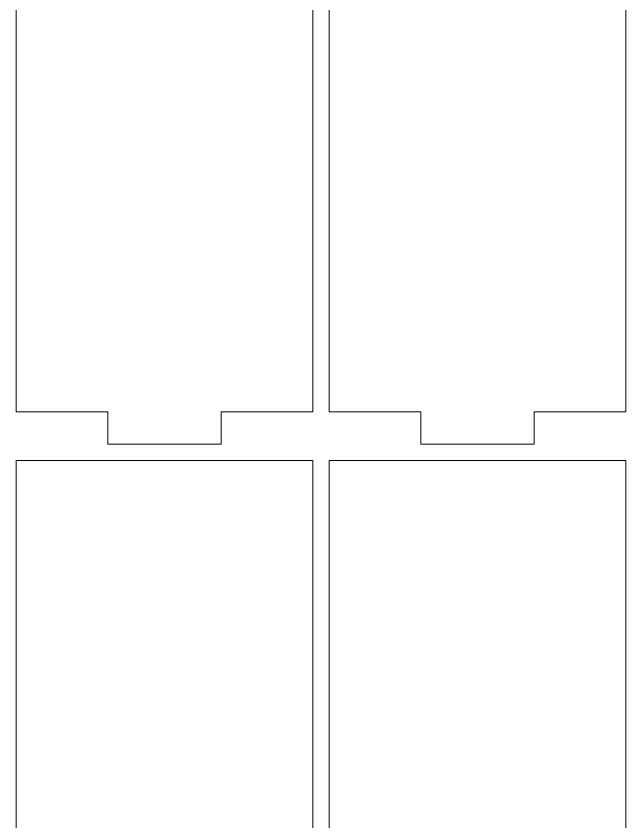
# Model space of a CAD drawing. Header units: millimetres. Extents: x -538 to 538, y -357 to 358.
# Drawn here: x -242.1 to -129.1, y -91.3 to 58.1 of the extents above; entities that cross this region are included whole.
import ezdxf

# ---------------------------------------------------------------- set-up
doc = ezdxf.new("R2010")
doc.units = ezdxf.units.MM
doc.header["$MEASUREMENT"] = 0
doc.layers.add('Layer 1', color=7, linetype='Continuous')

msp = doc.modelspace()

# ---------------------------------------------------------------- linework, layer by layer
at = {"layer": 'Layer 1', "color": 250, "lineweight": 20}
for points, knots in [([(-242.1143, 224.7259), (-242.1143, 224.7259), (-242.1143, -15.2741), (-242.1143, -15.2741), (-242.1143, -15.2741), (-242.1143, -15.2741), (-225.1143, -15.2741), (-225.1143, -15.2741), (-225.1143, -15.2741), (-225.1143, -15.2741), (-225.1143, -21.2741), (-225.1143, -21.2741), (-225.1143, -21.2741), (-225.1143, -21.2741), (-204.1143, -21.2741), (-204.1143, -21.2741), (-204.1143, -21.2741), (-204.1143, -21.2741), (-204.1143, -15.2741), (-204.1143, -15.2741), (-204.1143, -15.2741), (-204.1143, -15.2741), (-187.1143, -15.2741), (-187.1143, -15.2741), (-187.1143, -15.2741), (-187.1143, -15.2741), (-187.1143, 224.7259), (-187.1143, 224.7259), (-187.1143, 224.7259), (-187.1143, 224.7259), (-204.1143, 224.7259), (-204.1143, 224.7259), (-204.1143, 224.7259), (-204.1143, 224.7259), (-204.1143, 227.7259), (-204.1143, 227.7259), (-204.1143, 227.7259), (-204.1143, 227.7259), (-225.1143, 227.7259), (-225.1143, 227.7259), (-225.1143, 227.7259), (-225.1143, 227.7259), (-225.1143, 224.7259), (-225.1143, 224.7259), (-225.1143, 224.7259), (-225.1143, 224.7259), (-242.1143, 224.7259), (-242.1143, 224.7259)], [0, 0, 0, 0, 0.07692308, 0.07692308, 0.07692308, 0.07692308, 0.15384615, 0.15384615, 0.15384615, 0.15384615, 0.23076923, 0.23076923, 0.23076923, 0.23076923, 0.30769231, 0.30769231, 0.30769231, 0.30769231, 0.38461538, 0.38461538, 0.38461538, 0.38461538, 0.46153846, 0.46153846, 0.46153846, 0.46153846, 0.53846154, 0.53846154, 0.53846154, 0.53846154, 0.61538462, 0.61538462, 0.61538462, 0.61538462, 0.69230769, 0.69230769, 0.69230769, 0.69230769, 0.76923077, 0.76923077, 0.76923077, 0.76923077, 0.84615385, 0.84615385, 0.84615385, 0.84615385, 1, 1, 1, 1]), ([(-129.1143, -15.2741), (-129.1143, -15.2741), (-129.1143, 103.2259), (-129.1143, 103.2259), (-129.1143, 103.2259), (-129.1143, 103.2259), (-156.6143, 103.2259), (-156.6143, 103.2259), (-156.6143, 103.2259), (-156.6143, 103.2259), (-156.6143, 106.2259), (-156.6143, 106.2259), (-156.6143, 106.2259), (-156.6143, 106.2259), (-129.1143, 106.2259), (-129.1143, 106.2259), (-129.1143, 106.2259), (-129.1143, 106.2259), (-129.1143, 224.7259), (-129.1143, 224.7259), (-129.1143, 224.7259), (-129.1143, 224.7259), (-146.1143, 224.7259), (-146.1143, 224.7259), (-146.1143, 224.7259), (-146.1143, 224.7259), (-146.1143, 227.7259), (-146.1143, 227.7259), (-146.1143, 227.7259), (-146.1143, 227.7259), (-167.1143, 227.7259), (-167.1143, 227.7259), (-167.1143, 227.7259), (-167.1143, 227.7259), (-167.1143, 224.7259), (-167.1143, 224.7259), (-167.1143, 224.7259), (-167.1143, 224.7259), (-184.1143, 224.7259), (-184.1143, 224.7259), (-184.1143, 224.7259), (-184.1143, 224.7259), (-184.1143, -15.2741), (-184.1143, -15.2741), (-184.1143, -15.2741), (-184.1143, -15.2741), (-167.1143, -15.2741), (-167.1143, -15.2741), (-167.1143, -15.2741), (-167.1143, -15.2741), (-167.1143, -21.2741), (-167.1143, -21.2741), (-167.1143, -21.2741), (-167.1143, -21.2741), (-146.1143, -21.2741), (-146.1143, -21.2741), (-146.1143, -21.2741), (-146.1143, -21.2741), (-146.1143, -15.2741), (-146.1143, -15.2741), (-146.1143, -15.2741), (-146.1143, -15.2741), (-129.1143, -15.2741), (-129.1143, -15.2741)], [0, 0, 0, 0, 0.05882353, 0.05882353, 0.05882353, 0.05882353, 0.11764706, 0.11764706, 0.11764706, 0.11764706, 0.17647059, 0.17647059, 0.17647059, 0.17647059, 0.23529412, 0.23529412, 0.23529412, 0.23529412, 0.29411765, 0.29411765, 0.29411765, 0.29411765, 0.35294118, 0.35294118, 0.35294118, 0.35294118, 0.41176471, 0.41176471, 0.41176471, 0.41176471, 0.47058824, 0.47058824, 0.47058824, 0.47058824, 0.52941176, 0.52941176, 0.52941176, 0.52941176, 0.58823529, 0.58823529, 0.58823529, 0.58823529, 0.64705882, 0.64705882, 0.64705882, 0.64705882, 0.70588235, 0.70588235, 0.70588235, 0.70588235, 0.76470588, 0.76470588, 0.76470588, 0.76470588, 0.82352941, 0.82352941, 0.82352941, 0.82352941, 0.88235294, 0.88235294, 0.88235294, 0.88235294, 1, 1, 1, 1]), ([(-187.1143, -169.2741), (-187.1143, -169.2741), (-187.1143, -98.2741), (-187.1143, -98.2741), (-187.1143, -98.2741), (-187.1143, -98.2741), (-214.6143, -98.2741), (-214.6143, -98.2741), (-214.6143, -98.2741), (-214.6143, -98.2741), (-214.6143, -95.2741), (-214.6143, -95.2741), (-214.6143, -95.2741), (-214.6143, -95.2741), (-187.1143, -95.2741), (-187.1143, -95.2741), (-187.1143, -95.2741), (-187.1143, -95.2741), (-187.1143, -24.2741), (-187.1143, -24.2741), (-187.1143, -24.2741), (-187.1143, -24.2741), (-242.1143, -24.2741), (-242.1143, -24.2741), (-242.1143, -24.2741), (-242.1143, -24.2741), (-242.1143, -169.2741), (-242.1143, -169.2741), (-242.1143, -169.2741), (-242.1143, -169.2741), (-225.1143, -169.2741), (-225.1143, -169.2741), (-225.1143, -169.2741), (-225.1143, -169.2741), (-225.1143, -172.2741), (-225.1143, -172.2741), (-225.1143, -172.2741), (-225.1143, -172.2741), (-204.1143, -172.2741), (-204.1143, -172.2741), (-204.1143, -172.2741), (-204.1143, -172.2741), (-204.1143, -169.2741), (-204.1143, -169.2741), (-204.1143, -169.2741), (-204.1143, -169.2741), (-187.1143, -169.2741), (-187.1143, -169.2741)], [0, 0, 0, 0, 0.07692308, 0.07692308, 0.07692308, 0.07692308, 0.15384615, 0.15384615, 0.15384615, 0.15384615, 0.23076923, 0.23076923, 0.23076923, 0.23076923, 0.30769231, 0.30769231, 0.30769231, 0.30769231, 0.38461538, 0.38461538, 0.38461538, 0.38461538, 0.46153846, 0.46153846, 0.46153846, 0.46153846, 0.53846154, 0.53846154, 0.53846154, 0.53846154, 0.61538462, 0.61538462, 0.61538462, 0.61538462, 0.69230769, 0.69230769, 0.69230769, 0.69230769, 0.76923077, 0.76923077, 0.76923077, 0.76923077, 0.84615385, 0.84615385, 0.84615385, 0.84615385, 1, 1, 1, 1]), ([(-129.1143, -242.2741), (-129.1143, -242.2741), (-129.1143, -24.2741), (-129.1143, -24.2741), (-129.1143, -24.2741), (-129.1143, -24.2741), (-184.1143, -24.2741), (-184.1143, -24.2741), (-184.1143, -24.2741), (-184.1143, -24.2741), (-184.1143, -242.2741), (-184.1143, -242.2741), (-184.1143, -242.2741), (-184.1143, -242.2741), (-129.1143, -242.2741), (-129.1143, -242.2741)], [0, 0, 0, 0, 0.2, 0.2, 0.2, 0.2, 0.4, 0.4, 0.4, 0.4, 0.6, 0.6, 0.6, 0.6, 1, 1, 1, 1])]:
    msp.add_open_spline(points, degree=3, knots=knots, dxfattribs=at)

doc.saveas('drawing.dxf')
